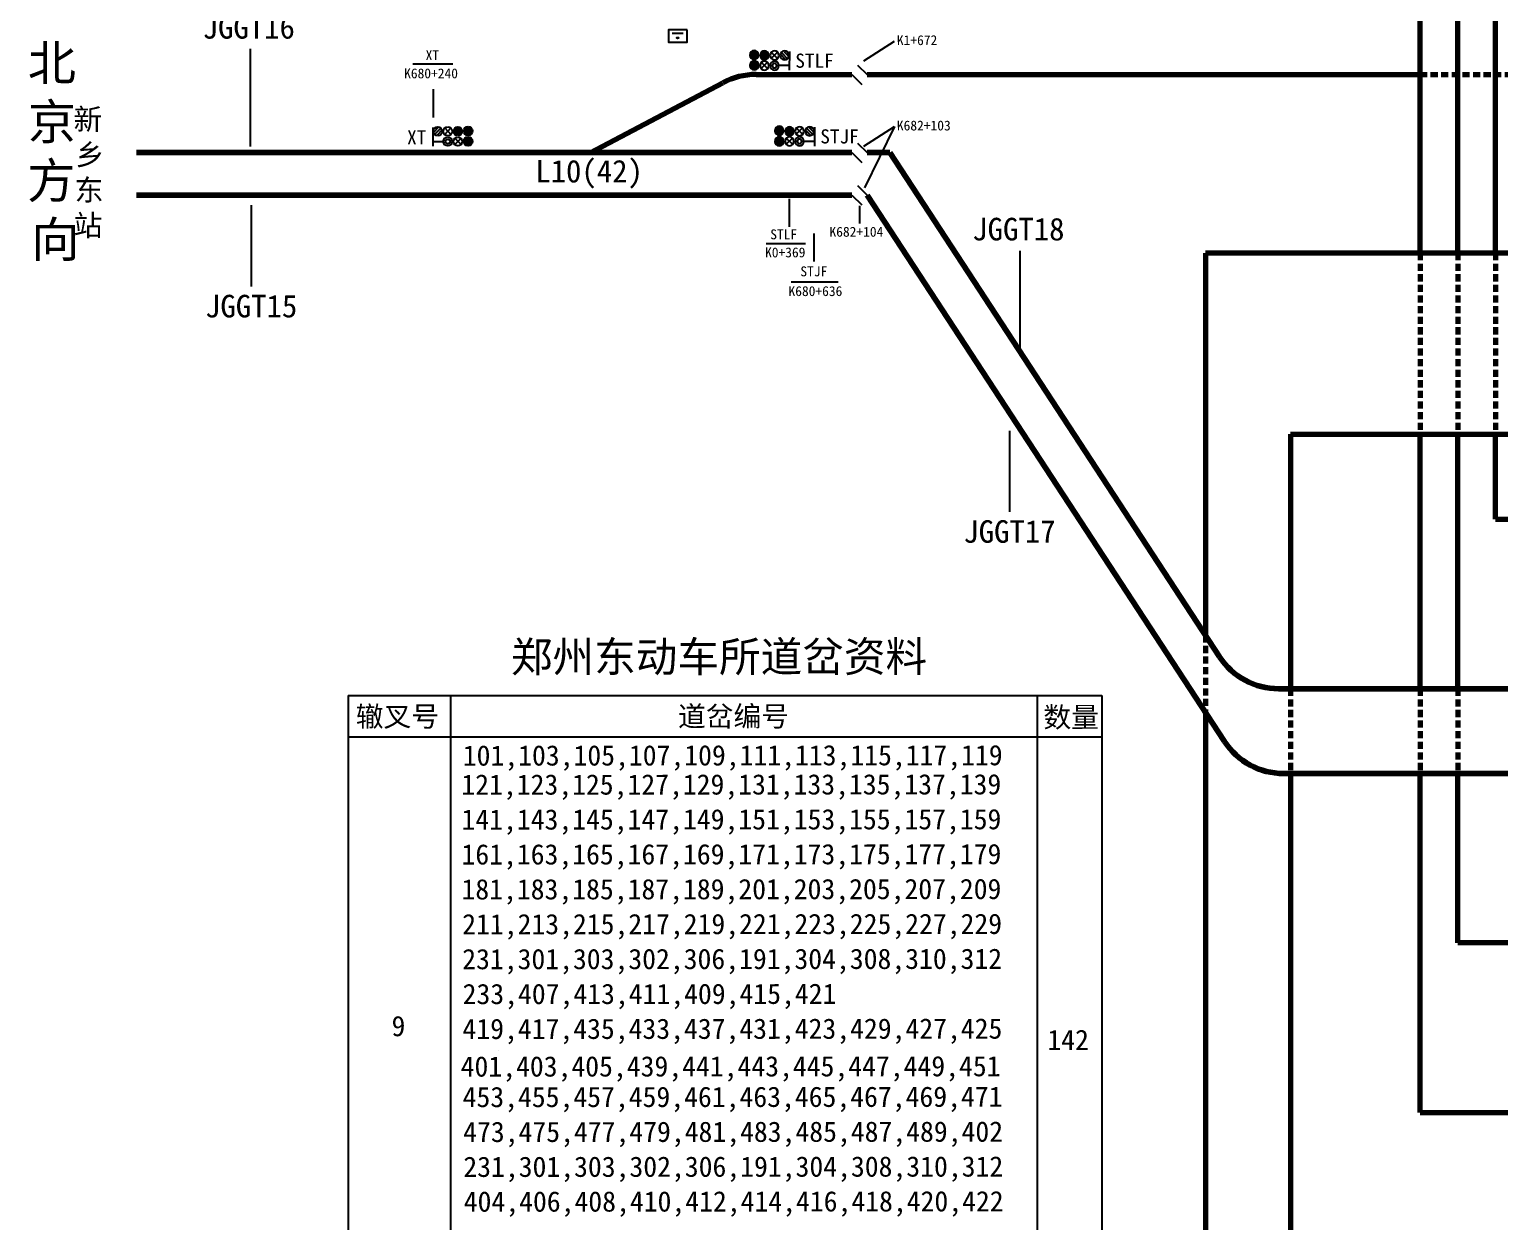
# Model space of a CAD drawing. Header units: millimetres. Extents: x -17381 to -15684, y 1883 to 2345.
# Drawn here: x -17104.2 to -17000.2, y 2018.9 to 2103.3 of the extents above; entities that cross this region are included whole.
import ezdxf

# ---------------------------------------------------------------- set-up
doc = ezdxf.new("R2010")
doc.units = ezdxf.units.MM
doc.linetypes.add('DASHED', pattern=[0.75, 0.5, -0.25])
for name, color, linetype in [('0设计线位', 1, 'Continuous'), ('信号机', 7, 'Continuous'), ('公里标', 7, 'Continuous'), ('标注', 7, 'Continuous'), ('站台', 7, 'Continuous')]:
    doc.layers.add(name, color=color, linetype=linetype)
doc.styles.add('宋体', font='')
doc.styles.get('宋体').set_extended_font_data('SimSun')

msp = doc.modelspace()

# ---------------------------------------------------------------- hatches: boundary and pattern name
h = msp.add_hatch(color=3)
edge = h.paths.add_edge_path()
edge.add_ellipse((-17052.95, 2101.5), major_axis=(0, 0.318), ratio=0.993045, start_angle=0, end_angle=360, ccw=False)
h = msp.add_hatch(color=1)
edge = h.paths.add_edge_path()
edge.add_ellipse((-17052.94, 2100.76), major_axis=(0, 0.318), ratio=0.993045, start_angle=0, end_angle=360, ccw=False)
h = msp.add_hatch(color=3)
edge = h.paths.add_edge_path()
edge.add_ellipse((-17073.19, 2096.13), major_axis=(0, 0.318), ratio=0.993045, start_angle=0, end_angle=360)
h = msp.add_hatch(color=3)
edge = h.paths.add_edge_path()
edge.add_ellipse((-17051.18, 2096.14), major_axis=(0, 0.318), ratio=0.993045, start_angle=0, end_angle=360, ccw=False)
h = msp.add_hatch(color=1)
edge = h.paths.add_edge_path()
edge.add_ellipse((-17073.2, 2095.39), major_axis=(0, 0.318), ratio=0.993045, start_angle=0, end_angle=360)
h = msp.add_hatch(color=1)
edge = h.paths.add_edge_path()
edge.add_ellipse((-17051.17, 2095.39), major_axis=(0, 0.318), ratio=0.993045, start_angle=0, end_angle=360, ccw=False)
at = {"layer": '信号机'}
h = msp.add_hatch(color=2, dxfattribs=at)
edge = h.paths.add_edge_path()
edge.add_ellipse((-17052.22, 2101.47), major_axis=(0, -0.318), ratio=0.993045, start_angle=0, end_angle=360, ccw=False)
h = msp.add_hatch(color=10, dxfattribs=at)
edge = h.paths.add_edge_path()
edge.add_ellipse((-17052.94, 2100.76), major_axis=(0, 0.318), ratio=0.993045, start_angle=0, end_angle=360, ccw=False)
h = msp.add_hatch(color=2, dxfattribs=at)
edge = h.paths.add_edge_path()
edge.add_ellipse((-17073.92, 2096.1), major_axis=(0, -0.318), ratio=0.993045, start_angle=0, end_angle=360)
h = msp.add_hatch(color=2, dxfattribs=at)
edge = h.paths.add_edge_path()
edge.add_ellipse((-17050.45, 2096.11), major_axis=(0, -0.318), ratio=0.993045, start_angle=0, end_angle=360, ccw=False)
h = msp.add_hatch(color=10, dxfattribs=at)
edge = h.paths.add_edge_path()
edge.add_ellipse((-17073.2, 2095.39), major_axis=(0, 0.318), ratio=0.993045, start_angle=0, end_angle=360)
h = msp.add_hatch(color=10, dxfattribs=at)
edge = h.paths.add_edge_path()
edge.add_ellipse((-17051.17, 2095.39), major_axis=(0, 0.318), ratio=0.993045, start_angle=0, end_angle=360, ccw=False)

# ---------------------------------------------------------------- linework, layer by layer
at = {"color": 1, "lineweight": 70}
for p, q in [((-17003.15, 2087.48), (-17003.15, 2145.83)), ((-17064.5, 2094.59), (-17055.16, 2099.53)), ((-17052.82, 2100.12), (-17046.05, 2100.12)), ((-17003.15, 2056.65), (-17003.15, 2074.65)), ((-17003.15, 2038.67), (-17003.15, 2050.65))]:
    msp.add_line(p, q, dxfattribs=at)
at = {"color": 5, "lineweight": 70}
for p, q in [((-17000.48, 2087.48), (-17000.48, 2144.54)), ((-17044.96, 2100.12), (-17005.83, 2100.12)), ((-17000.48, 2068.65), (-17000.48, 2074.65))]:
    msp.add_line(p, q, dxfattribs=at)
at = {"color": 6, "lineweight": 70}
for p, q in [((-17005.83, 2087.48), (-17005.83, 2142.83)), ((-17005.83, 2056.65), (-17005.83, 2074.65)), ((-17005.83, 2026.65), (-17005.83, 2050.65))]:
    msp.add_line(p, q, dxfattribs=at)
at = {"color": 1, "lineweight": -3}
for p, q in [((-17088.61, 2101.93), (-17088.61, 2095.02)), ((-17034.85, 2069.16), (-17034.85, 2074.91))]:
    msp.add_line(p, q, dxfattribs=at)
at = {"color": 0, "lineweight": -3}
for p, q in [((-17045.2, 2101.08), (-17043.03, 2102.47)), ((-17077.1, 2100.88), (-17074.27, 2100.87)), ((-17075.65, 2097.09), (-17075.65, 2099.08)), ((-17045.2, 2095.04), (-17043.03, 2096.43)), ((-17050.45, 2089.34), (-17050.45, 2091.33)), ((-17045.48, 2089.57), (-17045.48, 2090.82)), ((-17052.11, 2088.17), (-17049.32, 2088.17)), ((-17048.71, 2086.89), (-17048.71, 2088.88)), ((-17050.33, 2085.46), (-17047, 2085.46)), ((-17081.68, 2056.17), (-17081.68, 1990.79)), ((-17081.68, 2056.17), (-17028.35, 2056.17)), ((-17074.43, 2056.17), (-17074.43, 1990.79)), ((-17032.92, 2056.17), (-17032.92, 1990.79)), ((-17028.35, 2056.17), (-17028.35, 1990.79)), ((-17081.68, 2053.25), (-17028.35, 2053.25))]:
    msp.add_line(p, q, dxfattribs=at)
at = {"color": 7, "linetype": 'Continuous'}
for p, q in [((-17045.64, 2100.79), (-17044.96, 2100.12)), ((-17046.05, 2100.12), (-17045.34, 2099.41)), ((-17046.05, 2094.59), (-17045.34, 2093.89)), ((-17045.64, 2095.26), (-17044.96, 2094.59)), ((-17045.64, 2092.26), (-17044.96, 2091.59)), ((-17046.05, 2091.59), (-17045.34, 2090.89))]:
    msp.add_line(p, q, dxfattribs=at)
at = {"color": 5, "linetype": 'DASHED', "lineweight": 70}
for p, q in [((-17005.83, 2100.12), (-16995.57, 2100.12)), ((-17000.48, 2087.48), (-17000.48, 2074.65))]:
    msp.add_line(p, q, dxfattribs=at)
at = {"color": 1, "lineweight": 100}
for p, q in [((-17046.05, 2094.59), (-17096.65, 2094.59)), ((-17044.96, 2091.59), (-17019.66, 2052.92))]:
    msp.add_line(p, q, dxfattribs=at)
at = {"color": 5, "lineweight": 100}
for p, q in [((-17044.96, 2094.59), (-17043.35, 2094.59)), ((-17043.35, 2094.59), (-17020.01, 2058.92)), ((-17046.04, 2091.59), (-17096.65, 2091.59))]:
    msp.add_line(p, q, dxfattribs=at)
at = {"color": 5, "lineweight": -3}
for p, q in [((-17088.51, 2085.12), (-17088.51, 2090.87)), ((-17034.15, 2087.65), (-17034.15, 2080.74))]:
    msp.add_line(p, q, dxfattribs=at)
at = {"color": 124, "lineweight": 70}
for p, q in [((-17021, 2087.48), (-17021, 2060.43)), ((-17011.11, 2087.48), (-17021, 2087.48)), ((-16995.57, 2087.48), (-17011.11, 2087.48)), ((-17021, 2054.96), (-17021, 1961.03))]:
    msp.add_line(p, q, dxfattribs=at)
at = {"color": 6, "linetype": 'DASHED', "lineweight": 70}
for p, q in [((-17005.83, 2087.48), (-17005.83, 2074.65)), ((-17005.83, 2056.65), (-17005.83, 2050.65))]:
    msp.add_line(p, q, dxfattribs=at)
at = {"color": 1, "linetype": 'DASHED', "lineweight": 70}
for p, q in [((-17003.15, 2087.48), (-17003.15, 2074.65)), ((-17003.15, 2056.65), (-17003.15, 2050.65))]:
    msp.add_line(p, q, dxfattribs=at)
at = {"color": 40, "lineweight": 70, "true_color": 0xf8d731}
for p, q in [((-17015, 2074.66), (-17015, 2056.65)), ((-17015, 2050.65), (-17015, 1958.53))]:
    msp.add_line(p, q, dxfattribs=at)
at = {"color": 124, "linetype": 'DASHED', "lineweight": 70}
msp.add_line((-17021, 2060.43), (-17021, 2054.96), dxfattribs=at)
at = {"color": 40, "linetype": 'DASHED', "lineweight": 70, "true_color": 0xf8d731}
msp.add_line((-17015, 2056.65), (-17015, 2050.65), dxfattribs=at)
at = {"color": 0}
msp.add_line((-17071.06, 2031.04), (-17071.06, 2031.04), dxfattribs=at)
at = {"color": 0, "lineweight": -3}
msp.add_lwpolyline([(-17043.03, 2096.43), (-17045.15, 2092.11)], dxfattribs=at)
at = {"color": 1, "lineweight": 70}
msp.add_arc((-17052.82, 2095.12), 5, 90, 117.8887, dxfattribs=at)
at = {"color": 5, "lineweight": 100}
msp.add_arc((-17015.83, 2061.65), 5, 213.1916, 270, dxfattribs=at)
at = {"color": 1, "lineweight": 100}
msp.add_arc((-17015.48, 2055.65), 5, 213.1916, 270, dxfattribs=at)
at = {"layer": '0设计线位', "color": 40, "lineweight": 70, "true_color": 0xf8d731}
msp.add_line((-17015, 2074.66), (-16970.5, 2074.65), dxfattribs=at)
at = {"layer": '信号机', "color": 7, "linetype": 'Continuous'}
for p, q in [((-17052.51, 2101.55), (-17052.17, 2101.21)), ((-17052.41, 2101.66), (-17052, 2101.24)), ((-17052.25, 2101.73), (-17051.92, 2101.39)), ((-17051.27, 2101.73), (-17051.77, 2101.23)), ((-17051.27, 2101.23), (-17051.77, 2101.73)), ((-17051.09, 2101.55), (-17050.75, 2101.21)), ((-17050.99, 2101.66), (-17050.58, 2101.24)), ((-17050.83, 2101.73), (-17050.5, 2101.39)), ((-17050.46, 2101.75), (-17050.47, 2100.42)), ((-17051.99, 2101.01), (-17052.48, 2100.52)), ((-17051.99, 2100.52), (-17052.48, 2101.01)), ((-17050.47, 2100.75), (-17051.2, 2100.75)), ((-17075.68, 2096.38), (-17075.68, 2095.05)), ((-17075.31, 2096.36), (-17075.65, 2096.02)), ((-17074.87, 2096.36), (-17074.38, 2095.86)), ((-17074.87, 2095.86), (-17074.38, 2096.36)), ((-17073.89, 2096.36), (-17074.22, 2096.02)), ((-17050.48, 2096.37), (-17050.14, 2096.03)), ((-17049.5, 2095.87), (-17049.99, 2096.37)), ((-17049.5, 2096.36), (-17049.99, 2095.87)), ((-17049.06, 2096.37), (-17048.72, 2096.03)), ((-17048.69, 2096.39), (-17048.69, 2095.06)), ((-17075.68, 2095.38), (-17074.95, 2095.38)), ((-17075.15, 2096.29), (-17075.56, 2095.87)), ((-17075.06, 2096.18), (-17075.39, 2095.84)), ((-17074.16, 2095.64), (-17073.67, 2095.15)), ((-17074.16, 2095.15), (-17073.67, 2095.64)), ((-17073.73, 2096.29), (-17074.14, 2095.87)), ((-17073.63, 2096.18), (-17073.97, 2095.84)), ((-17050.73, 2096.19), (-17050.4, 2095.85)), ((-17050.21, 2095.65), (-17050.7, 2095.16)), ((-17050.21, 2095.16), (-17050.7, 2095.65)), ((-17050.64, 2096.3), (-17050.22, 2095.88)), ((-17048.69, 2095.39), (-17049.42, 2095.39)), ((-17049.31, 2096.19), (-17048.98, 2095.85)), ((-17049.22, 2096.3), (-17048.8, 2095.88))]:
    msp.add_line(p, q, dxfattribs=at)
at = {"layer": '信号机', "color": 7, "linetype": 'Continuous', "extrusion": (0, 0, -1)}
for centre, major_axis in [((-17052.95, 2101.5), (0, 0.318)), ((-17052.22, 2101.47), (0, -0.318)), ((-17051.51, 2101.47), (0, 0.318)), ((-17050.8, 2101.47), (0, -0.318)), ((-17052.94, 2100.76), (0, 0.318)), ((-17052.22, 2100.75), (0, 0.318)), ((-17051.51, 2100.75), (0, 0.318)), ((-17051.51, 2100.75), (0, 0.159)), ((-17051.18, 2096.14), (0, 0.318)), ((-17050.45, 2096.11), (0, -0.318)), ((-17049.74, 2096.11), (0, 0.318)), ((-17049.03, 2096.11), (0, -0.318)), ((-17051.17, 2095.39), (0, 0.318)), ((-17050.45, 2095.39), (0, 0.318)), ((-17049.74, 2095.39), (0, 0.318)), ((-17049.74, 2095.39), (0, 0.159))]:
    msp.add_ellipse(centre, major_axis=major_axis, ratio=0.993045, dxfattribs=at)
at = {"layer": '信号机', "color": 7, "linetype": 'Continuous'}
for centre, major_axis in [((-17075.34, 2096.1), (0, -0.318)), ((-17074.63, 2096.1), (0, 0.318)), ((-17073.92, 2096.1), (0, -0.318)), ((-17073.19, 2096.13), (0, 0.318)), ((-17074.63, 2095.38), (0, 0.318)), ((-17074.63, 2095.38), (0, 0.159)), ((-17073.92, 2095.38), (0, 0.318)), ((-17073.2, 2095.39), (0, 0.318))]:
    msp.add_ellipse(centre, major_axis=major_axis, ratio=0.993045, dxfattribs=at)
at = {"layer": '标注', "color": 7, "linetype": 'Continuous'}
msp.add_line((-17057.97, 2103.03), (-17058.76, 2103.03), dxfattribs=at)
msp.add_lwpolyline([(-17057.7, 2103.29), (-17059.02, 2103.29), (-17059.02, 2102.41), (-17057.7, 2102.42)], close=True, dxfattribs=at)
msp.add_ellipse((-17058.37, 2102.71), major_axis=(0.079, 0.0001), ratio=0.5, dxfattribs=at)
at = {"layer": '站台', "color": 5, "lineweight": 70}
msp.add_line((-17000.48, 2068.65), (-16935.89, 2068.65), dxfattribs=at)
at = {"layer": '站台', "color": 5, "lineweight": 100}
msp.add_line((-17015.83, 2056.65), (-16773.4, 2056.65), dxfattribs=at)
at = {"layer": '站台', "color": 1, "lineweight": 100}
msp.add_line((-16773.4, 2050.65), (-17015.48, 2050.65), dxfattribs=at)
at = {"layer": '站台', "color": 1, "lineweight": 70}
msp.add_line((-16993.62, 2038.66), (-17003.15, 2038.67), dxfattribs=at)
at = {"layer": '站台', "color": 6, "lineweight": 70}
msp.add_line((-17005.83, 2026.65), (-16993.62, 2026.65), dxfattribs=at)

# ---------------------------------------------------------------- texts
at = {"color": 0, "ltscale": 0.5, "style": '宋体'}
for s, height, p in [('STLF', 1, (-17050.04, 2100.6)), ('XT', 1, (-17077.51, 2095.18)), ('STJF', 1, (-17048.27, 2095.24)), ('L10(42)', 1.6, (-17068.44, 2092.48))]:
    msp.add_text(s, height=height, dxfattribs=at).set_placement(p)
at = {"color": 0, "lineweight": -3, "style": '宋体'}
for s, p in [('辙叉号', (-17081.14, 2053.97)), ('道岔编号', (-17058.34, 2053.98)), ('数量', (-17032.48, 2053.92)), ('101,103,105,107,109,111,113,115,117,119', (-17073.57, 2051.21)), ('121,123,125,127,129,131,133,135,137,139', (-17073.67, 2049.15)), ('141,143,145,147,149,151,153,155,157,159', (-17073.66, 2046.68)), ('161,163,165,167,169,171,173,175,177,179', (-17073.66, 2044.21)), ('181,183,185,187,189,201,203,205,207,209', (-17073.66, 2041.74)), ('211,213,215,217,219,221,223,225,227,229', (-17073.61, 2039.27)), ('231,301,303,302,306,191,304,308,310,312', (-17073.61, 2036.8)), ('233,407,413,411,409,415,421', (-17073.58, 2034.33)), ('9', (-17078.61, 2032.06)), ('419,417,435,433,437,431,423,429,427,425', (-17073.59, 2031.86)), ('142', (-17032.2, 2031.08)), ('401,403,405,439,441,443,445,447,449,451', (-17073.72, 2029.2)), ('453,455,457,459,461,463,465,467,469,471', (-17073.58, 2027.04)), ('473,475,477,479,481,483,485,487,489,402', (-17073.54, 2024.57)), ('231,301,303,302,306,191,304,308,310,312', (-17073.53, 2022.1)), ('404,406,408,410,412,414,416,418,420,422', (-17073.5, 2019.64))]:
    msp.add_text(s, height=1.44, rotation=0.0381, dxfattribs=at).set_placement(p)
at = {"color": 1, "lineweight": -3, "char_height": 1.6, "attachment_point": 1, "style": '宋体'}
for s, insert, width in [('JGGT16', (-17091.98, 2104.26), 7.9107), ('JGGT17', (-17038.15, 2068.58), 6.9931)]:
    msp.add_mtext(s, dxfattribs=dict(at, insert=insert, width=width))
at = {"color": 0, "lineweight": -3, "attachment_point": 1, "style": '宋体'}
for s, insert, char_height, width in [('\\pi0.36787;北\\P\\pi0.38183;京\\P\\pi0.32597;方\\P\\pi0.61926;向', (-17104.72, 2102.2), 2.5, 3.9341), ('\\pi0.62736;新\\P\\pi0.76982;乡\\P\\pi0.71116;东\\P\\pi0.63993;站', (-17101.75, 2097.7), 1.5, 3.2156)]:
    msp.add_mtext(s, dxfattribs=dict(at, insert=insert, char_height=char_height, width=width))
at = {"color": 5, "lineweight": -3, "char_height": 1.6, "attachment_point": 1, "style": '宋体'}
for s, insert, width in [('JGGT18', (-17037.52, 2089.98), 7.9107), ('JGGT15', (-17091.81, 2084.53), 6.9931)]:
    msp.add_mtext(s, dxfattribs=dict(at, insert=insert, width=width))
at = {"layer": '公里标', "color": 7, "lineweight": -3, "style": '宋体'}
for s, p in [('K1+672', (-17042.85, 2102.2)), ('XT', (-17076.2, 2101.14)), ('K680+240', (-17077.72, 2099.85)), ('K682+103', (-17042.85, 2096.16)), ('STLF', (-17051.81, 2088.46)), ('K682+104', (-17047.62, 2088.64)), ('K0+369', (-17052.18, 2087.18)), ('STJF', (-17049.68, 2085.84)), ('K680+636', (-17050.52, 2084.44))]:
    msp.add_text(s, height=0.7, rotation=0.0381, dxfattribs=at).set_placement(p)
at = {"layer": '标注', "color": 0, "lineweight": -3, "style": '宋体'}
msp.add_text('郑州东动车所道岔资料', height=2.16, rotation=0.0381, dxfattribs=at).set_placement((-17070.17, 2057.83))

doc.saveas('drawing.dxf')
